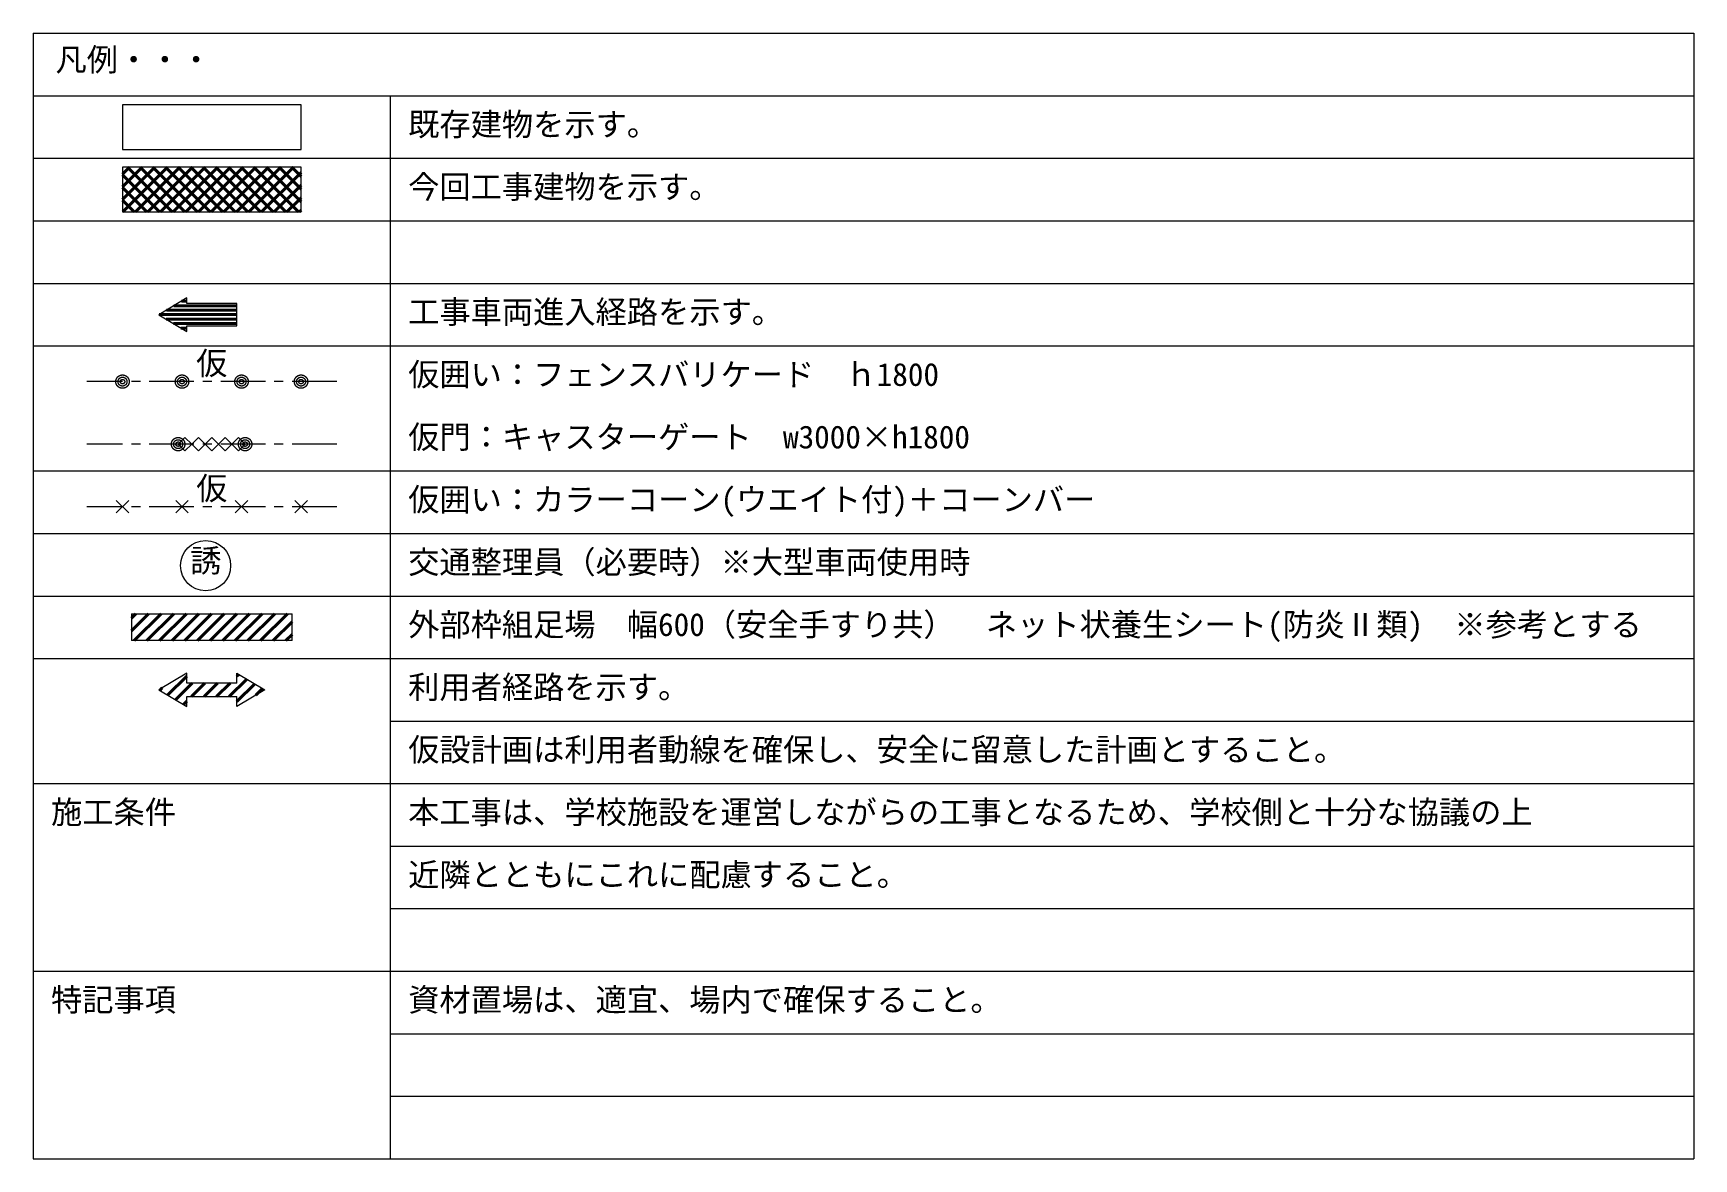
# Model space of a CAD drawing. Units: millimetres at full size, sheet at 1:400, with parts at 1:100. Extents: x -262470 to 153481, y -115676 to 116856.
# Drawn here: x -262470 to -188070, y -94344 to -43944 of the extents above; entities that cross this region are included whole.
import ezdxf
from ezdxf.enums import TextEntityAlignment as Align

# ---------------------------------------------------------------- set-up
doc = ezdxf.new("R2010")
doc.units = ezdxf.units.MM
doc.header["$LTSCALE"] = 400
doc.linetypes.add('CHAIN1', pattern=[8, 5, -1, 1, -1])
for name, color, linetype, lineweight in [('1-1', 6, 'Continuous', 25), ('1-6', 4, 'Continuous', 9), ('A-5', 7, 'Continuous', 9), ('A-8', 5, 'Continuous', 40)]:
    doc.layers.add(name, color=color, linetype=linetype, lineweight=lineweight)
doc.styles.add('ＭＳ ゴシック', font='')
doc.styles.get('ＭＳ ゴシック').set_extended_font_data('MS Gothic')

msp = doc.modelspace()

# ---------------------------------------------------------------- linework, layer by layer
at = {"layer": '1-1', "color": 5, "lineweight": 40}
for p, q in [((-258470.5, -51388.7), (-257026.2, -49944.4)), ((-258470.5, -50823), (-257591.9, -49944.4)), ((-258470.5, -50257.3), (-258157.6, -49944.4)), ((-258470.5, -50283.3), (-256809.4, -51944.4)), ((-258460.6, -51944.4), (-256460.5, -49944.4)), ((-258243.7, -49944.4), (-256243.7, -51944.4)), ((-257894.9, -51944.4), (-255894.9, -49944.4)), ((-257678.1, -49944.4), (-255678, -51944.4)), ((-257329.2, -51944.4), (-255329.2, -49944.4)), ((-257112.4, -49944.4), (-255112.4, -51944.4)), ((-256763.5, -51944.4), (-254763.5, -49944.4)), ((-256546.7, -49944.4), (-254546.7, -51944.4)), ((-256197.8, -51944.4), (-254197.8, -49944.4)), ((-255981, -49944.4), (-253981, -51944.4)), ((-255632.1, -51944.4), (-253632.1, -49944.4)), ((-255415.3, -49944.4), (-253415.3, -51944.4)), ((-255066.4, -51944.4), (-253066.4, -49944.4)), ((-254849.6, -49944.4), (-252849.6, -51944.4)), ((-254500.8, -51944.4), (-252500.8, -49944.4)), ((-254283.9, -49944.4), (-252283.9, -51944.4)), ((-253935.1, -51944.4), (-251935.1, -49944.4)), ((-253718.3, -49944.4), (-251718.2, -51944.4)), ((-253369.4, -51944.4), (-251369.4, -49944.4)), ((-253152.6, -49944.4), (-251152.6, -51944.4)), ((-252803.7, -51944.4), (-250803.7, -49944.4)), ((-252586.9, -49944.4), (-250586.9, -51944.4)), ((-252238, -51944.4), (-250470.5, -50176.9)), ((-252021.2, -49944.4), (-250470.5, -51495.1)), ((-251455.5, -49944.4), (-250470.5, -50929.5)), ((-250889.8, -49944.4), (-250470.5, -50363.8)), ((-258470.5, -50849), (-257375.1, -51944.4)), ((-251672.3, -51944.4), (-250470.5, -50742.6)), ((-251106.6, -51944.4), (-250470.5, -51308.2)), ((-258470.5, -51414.7), (-257940.8, -51944.4)), ((-250541, -51944.4), (-250470.5, -51873.9))]:
    msp.add_line(p, q, dxfattribs=at)
at = {"layer": '1-6'}
for p, q in [((-255970.5, -62344.4), (-255670.5, -62044.4)), ((-255970.5, -62344.4), (-255670.5, -62644.4)), ((-255370.5, -62344.4), (-255670.5, -62044.4)), ((-255370.5, -62344.4), (-255670.5, -62644.4)), ((-255370.5, -62344.4), (-255070.5, -62044.4)), ((-255370.5, -62344.4), (-255070.5, -62644.4)), ((-254770.5, -62344.4), (-255070.5, -62044.4)), ((-254770.5, -62344.4), (-255070.5, -62644.4)), ((-254770.5, -62344.4), (-254470.5, -62044.4)), ((-254770.5, -62344.4), (-254470.5, -62644.4)), ((-254170.5, -62344.4), (-254470.5, -62044.4)), ((-254170.5, -62344.4), (-254470.5, -62644.4)), ((-254170.5, -62344.4), (-253870.5, -62044.4)), ((-254170.5, -62344.4), (-253870.5, -62644.4)), ((-253570.5, -62344.4), (-253870.5, -62044.4)), ((-253570.5, -62344.4), (-253870.5, -62644.4)), ((-253570.5, -62344.4), (-253270.5, -62044.4)), ((-253570.5, -62344.4), (-253270.5, -62644.4)), ((-252970.5, -62344.4), (-253270.5, -62044.4)), ((-252970.5, -62344.4), (-253270.5, -62644.4))]:
    msp.add_line(p, q, dxfattribs=at)
at = {"layer": 'A-5', "color": 4}
for p, q in [((-262470.5, -43944.4), (-188070.5, -43944.4)), ((-262470.5, -43944.4), (-262470.5, -94344.4)), ((-188070.5, -43944.4), (-188070.5, -94344.4)), ((-262470.5, -46744.4), (-188070.5, -46744.4)), ((-246470.5, -46744.4), (-246470.5, -94344.4)), ((-262470.5, -49544.4), (-188070.5, -49544.4)), ((-262470.5, -52344.4), (-188070.5, -52344.4)), ((-262470.5, -55144.4), (-188070.5, -55144.4)), ((-262470.5, -57944.4), (-188070.5, -57944.4)), ((-262470.5, -63544.4), (-188070.5, -63544.4)), ((-262470.5, -66344.4), (-188070.5, -66344.4)), ((-262470.5, -69144.4), (-188070.5, -69144.4)), ((-262470.5, -71944.4), (-188070.5, -71944.4)), ((-246470.5, -74744.4), (-188070.5, -74744.4)), ((-262470.5, -77544.4), (-188070.5, -77544.4)), ((-246470.5, -80344.4), (-188070.5, -80344.4)), ((-246470.5, -83144.4), (-188070.5, -83144.4)), ((-246470.5, -83144.4), (-188070.5, -83144.4)), ((-262470.5, -85944.4), (-188070.5, -85944.4)), ((-246470.5, -88744.4), (-188070.5, -88744.4)), ((-246470.5, -91544.4), (-188070.5, -91544.4)), ((-262470.5, -94344.4), (-188070.5, -94344.4))]:
    msp.add_line(p, q, dxfattribs=at)
at = {"layer": 'A-5'}
for p, q in [((-258470.5, -47144.4), (-258470.5, -49144.4)), ((-250470.5, -47144.4), (-258470.5, -47144.4)), ((-258470.5, -49944.4), (-258470.5, -51944.4)), ((-250470.5, -49944.4), (-258470.5, -49944.4)), ((-255592.5, -55799.5), (-256842.5, -56549.5)), ((-255592.5, -56049.5), (-255592.5, -55799.5)), ((-253342.5, -56049.5), (-255592.5, -56049.5)), ((-253342.5, -57049.5), (-253342.5, -56049.5)), ((-256842.5, -56549.5), (-255592.5, -57299.5)), ((-255592.5, -57049.5), (-253342.5, -57049.5)), ((-255592.5, -57299.5), (-255592.5, -57049.5)), ((-258753.3, -65427.3), (-258187.6, -64861.6)), ((-258753.3, -64861.6), (-258187.6, -65427.3)), ((-256086.7, -64861.6), (-255521, -65427.3)), ((-256086.7, -65427.3), (-255521, -64861.6)), ((-253420, -65427.3), (-252854.3, -64861.6)), ((-253420, -64861.6), (-252854.3, -65427.3)), ((-250753.3, -65427.3), (-250187.6, -64861.6)), ((-250753.3, -64861.6), (-250187.6, -65427.3)), ((-258070.5, -69944.4), (-258070.5, -71144.4)), ((-258070.5, -69944.4), (-250870.5, -69944.4)), ((-250870.5, -71144.4), (-250870.5, -69944.4)), ((-250870.5, -71144.4), (-258070.5, -71144.4)), ((-255592.5, -72599.5), (-256842.5, -73349.5)), ((-255592.5, -73049.5), (-255592.5, -72599.5)), ((-253342.5, -73049.5), (-253342.5, -72599.5)), ((-256842.5, -73349.5), (-255592.5, -74099.5)), ((-253342.5, -73049.5), (-255592.5, -73049.5))]:
    msp.add_line(p, q, dxfattribs=at)
at = {"layer": 'A-5', "linetype": 'CHAIN1'}
for p, q in [((-248870.5, -59544.4), (-260070.5, -59544.4)), ((-248870.5, -62344.4), (-260070.5, -62344.4)), ((-248870.5, -65144.4), (-260070.5, -65144.4))]:
    msp.add_line(p, q, dxfattribs=at)
at = {"layer": 'A-5'}
for points in [[(-258470.5, -49144.4), (-250470.5, -49144.4), (-250470.5, -47144.4)], [(-258470.5, -51944.4), (-250470.5, -51944.4), (-250470.5, -49944.4)], [(-253342.5, -72599.5), (-252092.5, -73349.5), (-253342.5, -74099.5), (-253342.5, -73649.5)], [(-255592.5, -74099.5), (-255592.5, -73649.5), (-253342.5, -73649.5)]]:
    msp.add_lwpolyline(points, dxfattribs=at)
at = {"layer": 'A-5', "linetype": 'CHAIN1'}
for centre, radius in [((-258470.5, -59544.4), 300), ((-258470.5, -59544.4), 200), ((-258470.5, -59544.4), 100), ((-255803.8, -59544.4), 300), ((-255803.8, -59544.4), 200), ((-255803.8, -59544.4), 100), ((-253137.2, -59544.4), 300), ((-253137.2, -59544.4), 200), ((-253137.2, -59544.4), 100), ((-250470.5, -59544.4), 300), ((-250470.5, -59544.4), 200), ((-250470.5, -59544.4), 100), ((-255977.2, -62344.4), 300), ((-255977.2, -62344.4), 200), ((-255977.2, -62344.4), 100), ((-252977.2, -62344.4), 300), ((-252977.2, -62344.4), 200), ((-252977.2, -62344.4), 100)]:
    msp.add_circle(centre, radius, dxfattribs=at)
at = {"layer": 'A-5', "color": 4}
msp.add_circle((-254744.9, -67785.9), 1121, dxfattribs=at)
at = {"layer": 'A-8'}
for p, q in [((-256500.7, -56344.4), (-253342.5, -56344.4)), ((-256167.3, -56144.4), (-253342.5, -56144.4)), ((-255834, -55944.4), (-255592.5, -55944.4)), ((-256834, -56544.4), (-253342.5, -56544.4)), ((-256517.7, -56744.4), (-253342.5, -56744.4)), ((-256184.3, -56944.4), (-253342.5, -56944.4)), ((-255851, -57144.4), (-255592.5, -57144.4)), ((-258070.5, -70708.9), (-257306, -69944.4)), ((-258070.5, -70143.2), (-257871.7, -69944.4)), ((-257940.3, -71144.4), (-256740.3, -69944.4)), ((-257374.6, -71144.4), (-256174.6, -69944.4)), ((-256808.9, -71144.4), (-255608.9, -69944.4)), ((-256243.2, -71144.4), (-255043.2, -69944.4)), ((-255677.6, -71144.4), (-254477.6, -69944.4)), ((-255111.9, -71144.4), (-253911.9, -69944.4)), ((-254546.2, -71144.4), (-253346.2, -69944.4)), ((-253980.5, -71144.4), (-252780.5, -69944.4)), ((-253414.8, -71144.4), (-252214.8, -69944.4)), ((-252849.1, -71144.4), (-251649.1, -69944.4)), ((-252283.5, -71144.4), (-251083.5, -69944.4)), ((-251717.8, -71144.4), (-250870.5, -70297.1)), ((-251152.1, -71144.4), (-250870.5, -70862.8)), ((-256449.7, -73585.2), (-255592.5, -72728)), ((-253685.6, -73649.5), (-252900.7, -72864.6)), ((-253342.5, -72740.7), (-253254.2, -72652.5)), ((-256803.3, -73373.1), (-256685.5, -73255.3)), ((-256096.2, -73797.3), (-255348.3, -73049.5)), ((-255382.7, -73649.5), (-254782.7, -73049.5)), ((-254817, -73649.5), (-254217, -73049.5)), ((-254251.3, -73649.5), (-253651.3, -73049.5)), ((-253342.5, -73872.1), (-252547.1, -73076.7)), ((-252496.8, -73592.1), (-252193.6, -73288.9)), ((-255742.6, -74009.5), (-255592.5, -73859.4))]:
    msp.add_line(p, q, dxfattribs=at)

# ---------------------------------------------------------------- texts
at = {"layer": 'A-5', "style": 'ＭＳ ゴシック'}
for s, p in [('凡例・・・', (-261470.5, -45944.4)), ('既存建物を示す。', (-245670.5, -48844.4)), ('今回工事建物を示す。', (-245670.5, -51644.4)), ('工事車両進入経路を示す。', (-245670.5, -57244.4)), ('仮', (-255170.5, -59544.4)), ('仮囲い：フェンスバリケード\u3000ｈ1800', (-245670.5, -60044.4)), ('仮門：キャスターゲート\u3000w3000×h1800', (-245670.5, -62844.4)), ('仮', (-255170.5, -65144.4)), ('仮囲い：カラーコーン(ウエイト付)＋コーンバー', (-245670.5, -65644.4)), ('誘', (-255432.8, -68380.3)), ('交通整理員（必要時）※大型車両使用時', (-245670.5, -68444.4)), ('外部枠組足場\u3000幅600（安全手すり共）\u3000ネット状養生シート(防炎Ⅱ類)\u3000※参考とする', (-245670.5, -71244.4)), ('利用者経路を示す。', (-245670.5, -74044.4)), ('仮設計画は利用者動線を確保し、安全に留意した計画とすること。', (-245670.5, -76844.4)), ('施工条件', (-261670.5, -79644.4)), ('本工事は、学校施設を運営しながらの工事となるため、学校側と十分な協議の上', (-245670.5, -79644.4)), ('近隣とともにこれに配慮すること。', (-245670.5, -82444.4)), ('特記事項', (-261670.5, -88044.4)), ('資材置場は、適宜、場内で確保すること。', (-245670.5, -88044.4))]:
    msp.add_text(s, height=1026, dxfattribs=at).set_placement(p, align=Align.BOTTOM_LEFT)

doc.saveas('drawing.dxf')
